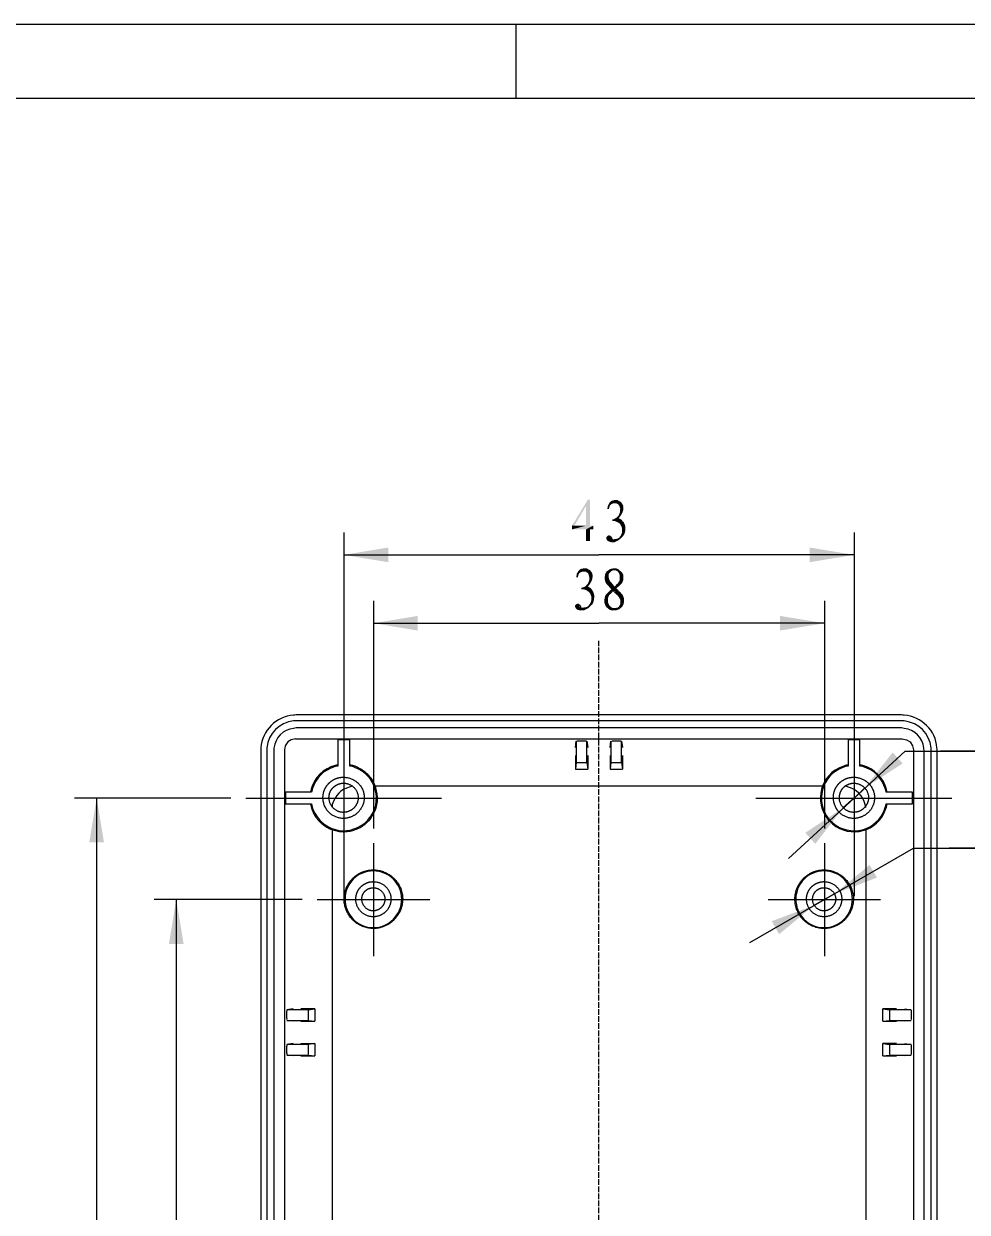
# Model space of a CAD drawing. Header units: millimetres. Extents: x 67 to 592, y -195 to 280.
# Drawn here: x 463.1 to 542.6, y 75.9 to 176.1 of the extents above; entities that cross this region are included whole.
import ezdxf

# ---------------------------------------------------------------- set-up
doc = ezdxf.new("R2010")
doc.units = ezdxf.units.MM
doc.linetypes.add('PDF_IMPORT', pattern=[1, 0.8, -0.2])
doc.layers.add('PDF_图层 1', color=7, linetype='Continuous', true_color=0x231f20)

msp = doc.modelspace()

# ---------------------------------------------------------------- linework, layer by layer
at = {"layer": 'PDF_图层 1', "color": 7, "lineweight": -3}
for points in [[(67.07, -195.18), (67.07, 176.05), (592.07, 176.05)], [(504.56, 176.08), (504.56, 169.81)], [(98.34, 169.81), (585.8, 169.81), (585.8, -188.92)], [(490.05, 133.21), (490.05, 117.07)], [(533.06, 133.21), (533.06, 117.07)], [(490.05, 131.32), (511.56, 131.32)], [(533.06, 131.32), (511.56, 131.32)], [(492.57, 127.45), (492.57, 108.27)], [(530.55, 127.45), (530.55, 108.27)], [(492.57, 125.56), (511.56, 125.56)], [(530.55, 125.56), (511.56, 125.56)], [(490.05, 119.07), (490.05, 115.83)], [(533.06, 119.07), (533.06, 115.83)], [(537.04, 117.83), (486.05, 117.83)], [(485.99, 115.83), (485.62, 115.74), (485.34, 115.55), (485.12, 115.24), (485.06, 114.9), (485.06, 3.77)], [(485.99, 115.83), (537.12, 115.83), (537.46, 115.74)], [(489.55, 115.74), (489.55, 113.51)], [(490.56, 113.51), (490.56, 115.74), (489.55, 115.74)], [(490.05, 115.83), (490.05, 110.83)], [(509.58, 115.09), (509.64, 115.63), (509.64, 113.82)], [(509.75, 115.63), (509.69, 115.63)], [(510.43, 115.63), (510.34, 115.63), (510.29, 115.63), (510.2, 115.63), (510.09, 115.63), (510.01, 115.63), (509.92, 115.63), (509.86, 115.63), (509.78, 115.63)], [(510.51, 115.63), (510.46, 115.63)], [(510.54, 113.82), (510.54, 115.63), (510.63, 115.09)], [(512.49, 115.09), (512.55, 115.63), (512.55, 113.82)], [(513.34, 115.63), (513.25, 115.63), (513.17, 115.63), (513.08, 115.63), (513, 115.63), (512.91, 115.63), (512.83, 115.63), (512.77, 115.63), (512.69, 115.63), (512.63, 115.63)], [(513.42, 115.63), (513.36, 115.63)], [(513.45, 113.82), (513.45, 115.63), (513.53, 115.09)], [(532.55, 115.74), (532.55, 113.51)], [(533.54, 113.51), (533.54, 115.74), (532.55, 115.74)], [(533.06, 115.83), (533.06, 110.83)], [(537.46, 115.74), (537.77, 115.55)], [(537.77, 115.55), (537.97, 115.24)], [(537.97, 115.24), (538.06, 114.9)], [(509.58, 114.42), (509.58, 113.26), (510.63, 113.26)], [(510.63, 114.42), (510.63, 113.26)], [(512.49, 114.42), (512.49, 113.26), (513.53, 113.26)], [(513.53, 114.42), (513.53, 113.26)], [(533.06, 110.83), (537.35, 114.78), (567.35, 114.78), (540.34, 114.78)], [(538.06, 114.9), (538.06, 3.77)], [(509.64, 113.82), (509.58, 113.26)], [(509.69, 113.82), (509.75, 113.82)], [(509.78, 113.82), (509.86, 113.82), (509.92, 113.82), (510.01, 113.82), (510.09, 113.82), (510.17, 113.82), (510.26, 113.82), (510.34, 113.82), (510.43, 113.82)], [(510.46, 113.82), (510.51, 113.82)], [(510.54, 113.82), (510.63, 113.26)], [(512.55, 113.82), (512.49, 113.26)], [(512.57, 113.82), (512.63, 113.82), (512.69, 113.82), (512.74, 113.82), (512.83, 113.82), (512.91, 113.82), (513, 113.82), (513.08, 113.82), (513.17, 113.82), (513.25, 113.82), (513.31, 113.82), (513.36, 113.82), (513.42, 113.82)], [(513.45, 113.82), (513.53, 113.26)], [(485.14, 111.31), (485.14, 110.33)], [(487.34, 111.31), (485.14, 111.31)], [(530.41, 111.82), (492.71, 111.82)], [(533.96, 111.68), (533.06, 110.83)], [(537.97, 110.33), (537.97, 111.31), (535.77, 111.31)], [(480.54, 110.83), (467.37, 110.83)], [(469.23, 110.83), (469.23, 59.33), (469.23, 7.83)], [(481.81, 110.83), (485.06, 110.83), (490.05, 110.83), (495.05, 110.83), (498.29, 110.83)], [(485.14, 110.33), (487.34, 110.33)], [(490.05, 110.83), (490.05, 105.81), (490.05, 102.57)], [(524.79, 110.83), (528.07, 110.83), (533.06, 110.83), (538.06, 110.83), (541.3, 110.83)], [(527.53, 105.73), (533.06, 110.83), (533.06, 105.81), (533.06, 102.57)], [(533.06, 110.83), (532.13, 109.99)], [(535.77, 110.33), (537.97, 110.33)], [(489.07, 108.18), (489.07, 10.48)], [(534.05, 108.18), (534.05, 10.48)], [(492.57, 107.02), (492.57, 102.28)], [(530.55, 107.02), (530.55, 102.28)], [(530.55, 102.28), (538.06, 106.6), (562.86, 106.6), (541.08, 106.6)], [(486.55, 102.28), (474.08, 102.28)], [(475.94, 102.28), (475.94, 59.33), (475.94, 16.38)], [(487.8, 102.28), (492.57, 102.28), (497.31, 102.28)], [(492.57, 102.28), (492.57, 97.51)], [(524.28, 98.64), (530.55, 102.28), (530.55, 97.51)], [(525.81, 102.28), (530.55, 102.28), (535.29, 102.28)], [(530.55, 102.28), (529.67, 101.77)], [(531.42, 102.76), (530.55, 102.28)], [(485.79, 93.06), (485.26, 92.97)], [(487.06, 92.97), (485.26, 92.97)], [(487.06, 92.97), (487.63, 93.06), (486.44, 93.06)], [(487.06, 92.94), (487.06, 92.89)], [(487.06, 92.89), (487.06, 92.83)], [(487.06, 92.83), (487.06, 92.77)], [(487.06, 92.77), (487.06, 92.69)], [(487.06, 92.69), (487.06, 92.6)], [(487.06, 92.6), (487.06, 92.52)], [(487.06, 92.52), (487.06, 92.43)], [(487.06, 92.43), (487.06, 92.35)], [(487.06, 92.35), (487.06, 92.26)], [(487.06, 92.26), (487.06, 92.21)], [(487.06, 92.21), (487.06, 92.15)], [(487.06, 92.15), (487.06, 92.1)], [(487.63, 93.06), (487.63, 92.01)], [(536.64, 93.06), (535.49, 93.06)], [(535.49, 92.01), (535.49, 93.06), (536.05, 92.97)], [(537.86, 92.97), (536.05, 92.97)], [(536.05, 92.94), (536.05, 92.89), (536.05, 92.83), (536.05, 92.77), (536.05, 92.69), (536.05, 92.6), (536.05, 92.52), (536.05, 92.43), (536.05, 92.35), (536.05, 92.26), (536.05, 92.21), (536.05, 92.15), (536.05, 92.1)], [(537.32, 93.06), (537.86, 92.97)], [(537.86, 92.94), (537.86, 92.89)], [(537.86, 92.89), (537.86, 92.83)], [(537.86, 92.83), (537.86, 92.77)], [(537.86, 92.77), (537.86, 92.69)], [(537.86, 92.69), (537.86, 92.6)], [(537.86, 92.6), (537.86, 92.52)], [(537.86, 92.52), (537.86, 92.43)], [(537.86, 92.43), (537.86, 92.35)], [(537.86, 92.35), (537.86, 92.26)], [(537.86, 92.26), (537.86, 92.21)], [(537.86, 92.21), (537.86, 92.15)], [(485.79, 92.01), (485.26, 92.07), (487.06, 92.07)], [(486.44, 92.01), (487.63, 92.01)], [(487.06, 92.07), (487.63, 92.01)], [(535.49, 92.01), (536.05, 92.07), (537.86, 92.07)], [(535.49, 92.01), (536.64, 92.01)], [(537.86, 92.07), (537.32, 92.01)], [(485.79, 90.15), (485.26, 90.06)], [(486.44, 90.15), (487.63, 90.15), (487.06, 90.06)], [(487.63, 90.15), (487.63, 89.1)], [(536.64, 90.15), (535.49, 90.15)], [(535.49, 89.1), (535.49, 90.15), (536.05, 90.06)], [(537.32, 90.15), (537.86, 90.06)], [(485.26, 89.95), (485.23, 89.87), (485.23, 89.81), (485.23, 89.7), (485.23, 89.61), (485.23, 89.53), (485.23, 89.44), (485.23, 89.39), (485.26, 89.3)], [(487.06, 90.06), (485.26, 90.06)], [(485.26, 90.04), (485.26, 89.98)], [(485.26, 89.27), (485.26, 89.22)], [(485.79, 89.1), (485.26, 89.16), (487.06, 89.16)], [(487.06, 90.04), (487.06, 89.98)], [(487.06, 89.95), (487.06, 89.87)], [(487.06, 89.87), (487.06, 89.78)], [(487.06, 89.78), (487.06, 89.7)], [(487.06, 89.7), (487.06, 89.61)], [(487.06, 89.61), (487.06, 89.53)], [(487.06, 89.53), (487.06, 89.44)], [(487.06, 89.44), (487.06, 89.39)], [(487.06, 89.39), (487.06, 89.3)], [(487.06, 89.27), (487.06, 89.22)], [(487.06, 89.16), (487.63, 89.1)], [(535.49, 89.1), (536.05, 89.16), (537.86, 89.16)], [(537.86, 90.06), (536.05, 90.06)], [(536.05, 90.04), (536.05, 89.98)], [(536.05, 89.95), (536.05, 89.87), (536.05, 89.78), (536.05, 89.7), (536.05, 89.61), (536.05, 89.53), (536.05, 89.44), (536.05, 89.39), (536.05, 89.3)], [(536.05, 89.27), (536.05, 89.22)], [(537.86, 89.16), (537.32, 89.1)], [(537.86, 90.04), (537.86, 89.98)], [(537.86, 89.95), (537.86, 89.87)], [(537.86, 89.87), (537.86, 89.81)], [(537.86, 89.81), (537.86, 89.7)], [(537.86, 89.7), (537.86, 89.61)], [(537.86, 89.61), (537.86, 89.53)], [(537.86, 89.53), (537.86, 89.44)], [(537.86, 89.44), (537.86, 89.39)], [(537.86, 89.39), (537.86, 89.3)], [(537.86, 89.27), (537.86, 89.22)], [(486.44, 89.1), (487.63, 89.1)], [(535.49, 89.1), (536.64, 89.1)]]:
    msp.add_lwpolyline(points, dxfattribs=at)
at = {"layer": 'PDF_图层 1', "color": 7, "linetype": 'PDF_IMPORT', "lineweight": -3, "ltscale": 0.597514}
msp.add_lwpolyline([(511.56, -5.43), (511.56, 124.07)], dxfattribs=at)
at = {"layer": 'PDF_图层 1', "color": 7, "lineweight": -3}
for points in [[(537.04, 117.32), (486.05, 117.32), (485.82, 117.32, 0.352814), (483.56, 115.07), (483.56, 114.81)], [(538.96, 3.82), (538.96, 114.81), (538.93, 115.04, 0.356027), (537.29, 116.7), (537.04, 116.73)], [(483.56, 114.81), (483.56, 3.82), (483.56, 3.6, 0.356875), (485.82, 1.34), (486.05, 1.34)], [(484.16, 114.81), (484.16, 3.82), (484.16, 3.6, 0.325847), (485.82, 1.93), (486.05, 1.93)], [(532.55, 113.51), (532.33, 113.49), (532.1, 113.4, 0.520059), (530.94, 109.06), (531.28, 108.72, 0.522014), (535.63, 109.87), (535.71, 110.1), (535.77, 110.33)]]:
    msp.add_lwpolyline(points, format="xyb", dxfattribs=at)
for points in [[(492.54, 99.91, 0.414706), (494.94, 102.31, 0.417147), (492.54, 104.68, 0.419643), (490.17, 102.31, 0.417147)], [(530.52, 99.91, 0.414706), (532.92, 102.31, 0.417147), (530.52, 104.68, 0.419643), (528.15, 102.31, 0.417147)]]:
    msp.add_lwpolyline(points, format="xyb", close=True, dxfattribs=at)
msp.add_arc((487.99, 92.55), 2.77, 171.7872, 188.2128, dxfattribs=at)
for points, knots in [([(486.05, 117.83), (485.97, 117.82), (485.9, 117.81), (485.82, 117.8), (484.35, 117.72), (483.19, 116.52), (483.06, 115.07), (483.06, 114.98), (483.06, 114.9), (483.06, 114.81)], [0, 0, 0, 0, 1, 1, 1, 2, 2, 2, 3, 3, 3, 3]), ([(540.06, 3.82), (540.06, 40.82), (540.06, 77.82), (540.06, 114.81), (540.05, 114.9), (540.04, 114.98), (540.03, 115.07), (539.97, 116.49), (538.71, 117.73), (537.29, 117.8), (537.21, 117.81), (537.12, 117.82), (537.04, 117.83)], [0, 0, 0, 0, 1, 1, 1, 2, 2, 2, 3, 3, 3, 4, 4, 4, 4]), ([(539.55, 3.82), (539.55, 40.82), (539.55, 77.82), (539.55, 114.81), (539.55, 114.9), (539.55, 114.98), (539.55, 115.07), (539.41, 116.27), (538.5, 117.18), (537.29, 117.32), (537.21, 117.32), (537.12, 117.32), (537.04, 117.32)], [0, 0, 0, 0, 1, 1, 1, 2, 2, 2, 3, 3, 3, 4, 4, 4, 4]), ([(537.04, 116.73), (520.04, 116.73), (503.04, 116.73), (486.05, 116.73), (485.97, 116.72), (485.9, 116.71), (485.82, 116.7), (484.94, 116.61), (484.29, 115.91), (484.16, 115.04), (484.16, 114.96), (484.16, 114.89), (484.16, 114.81)], [0, 0, 0, 0, 1, 1, 1, 2, 2, 2, 3, 3, 3, 4, 4, 4, 4]), ([(483.06, 114.81), (483.06, 77.82), (483.06, 40.82), (483.06, 3.82), (483.06, 3.75), (483.06, 3.67), (483.06, 3.6), (483.17, 2.15), (484.37, 0.94), (485.82, 0.83), (485.9, 0.83), (485.97, 0.83), (486.05, 0.83)], [0, 0, 0, 0, 1, 1, 1, 2, 2, 2, 3, 3, 3, 4, 4, 4, 4]), ([(489.55, 113.63), (489.47, 113.61), (489.4, 113.59), (489.32, 113.57), (488.39, 113.34), (487.52, 112.51), (487.32, 111.57), (487.3, 111.49), (487.28, 111.42), (487.26, 111.34)], [0, 0, 0, 0, 1, 1, 1, 2, 2, 2, 3, 3, 3, 3]), ([(489.55, 113.51), (489.47, 113.5), (489.4, 113.5), (489.32, 113.49), (488.32, 113.15), (487.73, 112.57), (487.4, 111.57), (487.38, 111.48), (487.36, 111.4), (487.34, 111.31)], [0, 0, 0, 0, 1, 1, 1, 2, 2, 2, 3, 3, 3, 3]), ([(487.34, 110.33), (487.38, 110.17), (487.42, 110.02), (487.46, 109.87), (488.22, 108.07), (490.27, 107.5), (491.83, 108.72), (491.89, 108.77), (491.94, 108.83), (492, 108.89), (492.05, 108.94), (492.1, 109), (492.14, 109.06), (493.42, 110.45), (492.76, 112.8), (490.99, 113.4), (490.92, 113.43), (490.85, 113.46), (490.79, 113.49), (490.71, 113.5), (490.64, 113.5), (490.56, 113.51)], [0, 0, 0, 0, 1, 1, 1, 2, 2, 2, 3, 3, 3, 4, 4, 4, 5, 5, 5, 6, 6, 6, 7, 7, 7, 7]), ([(532.52, 113.6), (532.45, 113.59), (532.37, 113.58), (532.3, 113.57), (532.23, 113.54), (532.17, 113.51), (532.1, 113.49), (530.25, 112.85), (529.61, 110.52), (530.89, 108.97), (530.94, 108.92), (531, 108.88), (531.06, 108.83), (531.11, 108.77), (531.17, 108.72), (531.23, 108.66), (532.74, 107.38), (535.08, 108), (535.71, 109.87), (535.74, 109.94), (535.77, 110.01), (535.8, 110.07), (535.82, 110.15), (535.84, 110.22), (535.85, 110.3)], [0, 0, 0, 0, 1, 1, 1, 2, 2, 2, 3, 3, 3, 4, 4, 4, 5, 5, 5, 6, 6, 6, 7, 7, 7, 8, 8, 8, 8]), ([(535.77, 111.31), (535.75, 111.4), (535.73, 111.48), (535.71, 111.57), (535.39, 112.53), (534.76, 113.17), (533.79, 113.49), (533.71, 113.5), (533.63, 113.5), (533.54, 113.51)], [0, 0, 0, 0, 1, 1, 1, 2, 2, 2, 3, 3, 3, 3]), ([(535.85, 111.31), (535.84, 111.39), (535.82, 111.46), (535.8, 111.54), (535.57, 112.51), (534.75, 113.3), (533.79, 113.57), (533.72, 113.58), (533.64, 113.59), (533.57, 113.6)], [0, 0, 0, 0, 1, 1, 1, 2, 2, 2, 3, 3, 3, 3]), ([(490.82, 111.82), (490.74, 111.8), (490.67, 111.78), (490.59, 111.76), (489.75, 111.54), (489.37, 111.07), (489.09, 110.27), (489.08, 110.19), (489.08, 110.12), (489.07, 110.04)], [0, 0, 0, 0, 1, 1, 1, 2, 2, 2, 3, 3, 3, 3]), ([(534.05, 110.04), (534.03, 110.12), (534.01, 110.19), (533.99, 110.27), (533.87, 110.97), (533.19, 111.65), (532.5, 111.76), (532.42, 111.78), (532.35, 111.8), (532.27, 111.82)], [0, 0, 0, 0, 1, 1, 1, 2, 2, 2, 3, 3, 3, 3])]:
    msp.add_open_spline(points, degree=3, knots=knots, dxfattribs=at)
for points, weights, knots in [([(487.26, 110.3), (487.28, 110.22), (487.3, 110.15), (487.32, 110.07), (487.34, 110.01), (487.35, 109.94), (487.37, 109.87), (487.69, 108.98), (488.39, 108.33), (489.31, 108.09), (490.23, 107.84), (491.16, 108.05), (491.89, 108.66), (491.94, 108.72), (492, 108.77), (492.06, 108.83), (492.11, 108.88), (492.17, 108.92), (492.23, 108.97), (493.48, 110.51), (492.89, 112.82), (491.01, 113.49), (490.94, 113.51), (490.86, 113.54), (490.79, 113.57), (490.71, 113.58), (490.64, 113.59), (490.56, 113.6)], [1, 1, 1, 1, 1, 1, 1, 0.924002055189, 0.924002055189, 1, 0.924002055189, 0.924002055189, 1, 1, 1, 1, 1, 1, 1, 1, 1, 1, 1, 1, 1, 1, 1, 1], [0, 0, 0, 0, 1, 1, 1, 2, 2, 2, 2.964287, 2.964287, 2.964287, 3.928574, 3.928574, 3.928574, 4.928574, 4.928574, 4.928574, 5.928574, 5.928574, 5.928574, 6.928574, 6.928574, 6.928574, 7.928574, 7.928574, 7.928574, 8.928574, 8.928574, 8.928574, 8.928574]), ([(490.03, 109.11), (491.05, 109.12), (491.77, 109.84), (491.78, 110.86), (491.78, 111.82), (490.99, 112.58), (490.03, 112.58), (489.56, 112.59), (489.13, 112.41), (488.81, 112.08), (488.48, 111.75), (488.3, 111.33), (488.3, 110.86), (488.3, 109.9), (489.07, 109.11), (490.03, 109.11)], [1, 0.807086833175, 0.807086833175, 1, 1, 1, 1, 0.948419207505, 0.948419207505, 1, 0.948419207505, 0.948419207505, 1, 1, 1, 1], [0, 0, 0, 0, 1.560805, 1.560805, 1.560805, 2.560805, 2.560805, 2.560805, 3.352715, 3.352715, 3.352715, 4.144624, 4.144624, 4.144624, 5.144624, 5.144624, 5.144624, 5.144624]), ([(533.03, 109.11), (534.05, 109.12), (534.78, 109.84), (534.78, 110.86), (534.78, 111.82), (533.99, 112.58), (533.03, 112.58), (532.57, 112.59), (532.14, 112.41), (531.81, 112.08), (531.48, 111.75), (531.31, 111.33), (531.31, 110.86), (531.31, 109.9), (532.07, 109.11), (533.03, 109.11)], [1, 0.807086833177, 0.807086833177, 1, 1, 1, 1, 0.948419207504, 0.948419207504, 1, 0.948419207504, 0.948419207504, 1, 1, 1, 1], [0, 0, 0, 0, 1.560805, 1.560805, 1.560805, 2.560805, 2.560805, 2.560805, 3.352715, 3.352715, 3.352715, 4.144624, 4.144624, 4.144624, 5.144624, 5.144624, 5.144624, 5.144624]), ([(490.03, 109.62), (490.75, 109.63), (491.26, 110.14), (491.27, 110.86), (491.27, 111.54), (490.7, 112.08), (490.03, 112.08), (489.7, 112.08), (489.4, 111.95), (489.17, 111.72), (488.93, 111.49), (488.81, 111.19), (488.81, 110.86), (488.81, 110.18), (489.35, 109.62), (490.03, 109.62)], [1, 0.808849557516, 0.808849557516, 1, 1, 1, 1, 0.948293992199, 0.948293992199, 1, 0.948293992199, 0.948293992199, 1, 1, 1, 1], [0, 0, 0, 0, 1.553275, 1.553275, 1.553275, 2.553275, 2.553275, 2.553275, 3.346157, 3.346157, 3.346157, 4.13904, 4.13904, 4.13904, 5.13904, 5.13904, 5.13904, 5.13904]), ([(533.03, 109.62), (533.76, 109.63), (534.27, 110.14), (534.27, 110.86), (534.27, 111.54), (533.71, 112.08), (533.03, 112.08), (532.71, 112.08), (532.4, 111.95), (532.17, 111.72), (531.94, 111.49), (531.82, 111.19), (531.82, 110.86), (531.82, 110.18), (532.36, 109.62), (533.03, 109.62)], [1, 0.808849557509, 0.808849557509, 1, 1, 1, 1, 0.948293992199, 0.948293992199, 1, 0.948293992199, 0.948293992199, 1, 1, 1, 1], [0, 0, 0, 0, 1.553275, 1.553275, 1.553275, 2.553275, 2.553275, 2.553275, 3.346157, 3.346157, 3.346157, 4.13904, 4.13904, 4.13904, 5.13904, 5.13904, 5.13904, 5.13904]), ([(492.54, 99.83), (493.98, 99.84), (495.01, 100.86), (495.02, 102.31), (495.02, 103.67), (493.89, 104.77), (492.54, 104.77), (491.1, 104.77), (490.08, 103.75), (490.08, 102.31), (490.08, 100.96), (491.18, 99.83), (492.54, 99.83)], [1, 0.808849557523, 0.808849557523, 1, 1, 1, 1, 0.805076142134, 0.805076142134, 1, 1, 1, 1], [0, 0, 0, 0, 1.553275, 1.553275, 1.553275, 2.553275, 2.553275, 2.553275, 4.122635, 4.122635, 4.122635, 5.122635, 5.122635, 5.122635, 5.122635]), ([(530.52, 99.83), (531.97, 99.84), (532.99, 100.86), (533, 102.31), (533, 103.67), (531.88, 104.77), (530.52, 104.77), (529.08, 104.77), (528.07, 103.75), (528.07, 102.31), (528.07, 100.96), (529.17, 99.83), (530.52, 99.83)], [1, 0.808849557521, 0.808849557521, 1, 1, 1, 1, 0.805076142133, 0.805076142133, 1, 1, 1, 1], [0, 0, 0, 0, 1.553275, 1.553275, 1.553275, 2.553275, 2.553275, 2.553275, 4.122635, 4.122635, 4.122635, 5.122635, 5.122635, 5.122635, 5.122635]), ([(492.54, 100.82), (493.41, 100.82), (494.03, 101.44), (494.03, 102.31), (494.03, 103.13), (493.36, 103.78), (492.54, 103.78), (492.14, 103.78), (491.78, 103.63), (491.5, 103.35), (491.22, 103.07), (491.07, 102.71), (491.07, 102.31), (491.07, 101.49), (491.72, 100.82), (492.54, 100.82)], [1, 0.807819016243, 0.807819016243, 1, 1, 1, 1, 0.948367447275, 0.948367447275, 1, 0.948367447275, 0.948367447275, 1, 1, 1, 1], [0, 0, 0, 0, 1.557681, 1.557681, 1.557681, 2.557681, 2.557681, 2.557681, 3.349993, 3.349993, 3.349993, 4.142304, 4.142304, 4.142304, 5.142304, 5.142304, 5.142304, 5.142304]), ([(492.54, 101.32), (493.11, 101.33), (493.52, 101.74), (493.52, 102.31), (493.52, 102.85), (493.07, 103.27), (492.54, 103.27), (492.28, 103.27), (492.04, 103.17), (491.86, 102.99), (491.67, 102.81), (491.58, 102.57), (491.58, 102.31), (491.58, 101.77), (492, 101.32), (492.54, 101.32)], [1, 0.810407457658, 0.810407457658, 1, 1, 1, 1, 0.948181586223, 0.948181586223, 1, 0.948181586223, 0.948181586223, 1, 1, 1, 1], [0, 0, 0, 0, 1.546595, 1.546595, 1.546595, 2.546595, 2.546595, 2.546595, 3.340351, 3.340351, 3.340351, 4.134106, 4.134106, 4.134106, 5.134106, 5.134106, 5.134106, 5.134106]), ([(530.52, 100.82), (531.39, 100.82), (532.01, 101.44), (532.02, 102.31), (532.02, 103.13), (531.34, 103.78), (530.52, 103.78), (530.13, 103.78), (529.76, 103.63), (529.48, 103.35), (529.2, 103.07), (529.05, 102.71), (529.05, 102.31), (529.05, 101.49), (529.7, 100.82), (530.52, 100.82)], [1, 0.807819016242, 0.807819016242, 1, 1, 1, 1, 0.948367447277, 0.948367447277, 1, 0.948367447277, 0.948367447277, 1, 1, 1, 1], [0, 0, 0, 0, 1.557681, 1.557681, 1.557681, 2.557681, 2.557681, 2.557681, 3.349993, 3.349993, 3.349993, 4.142304, 4.142304, 4.142304, 5.142304, 5.142304, 5.142304, 5.142304]), ([(530.52, 101.32), (531.1, 101.33), (531.5, 101.74), (531.51, 102.31), (531.51, 102.85), (531.06, 103.27), (530.52, 103.27), (530.26, 103.27), (530.02, 103.17), (529.84, 102.99), (529.66, 102.81), (529.56, 102.57), (529.56, 102.31), (529.56, 101.77), (529.98, 101.32), (530.52, 101.32)], [1, 0.810407457655, 0.810407457655, 1, 1, 1, 1, 0.948181586224, 0.948181586224, 1, 0.948181586224, 0.948181586224, 1, 1, 1, 1], [0, 0, 0, 0, 1.546595, 1.546595, 1.546595, 2.546595, 2.546595, 2.546595, 3.340351, 3.340351, 3.340351, 4.134106, 4.134106, 4.134106, 5.134106, 5.134106, 5.134106, 5.134106])]:
    msp.add_rational_spline(points, weights, degree=3, knots=knots, dxfattribs=at)
at = {"layer": 'PDF_图层 1', "color": 7, "transparency": 33554559}
for points in [[(510.8, 135.98), (510.48, 135.47), (509.3, 133.8)], [(510.8, 135.98), (509.3, 133.8), (510.63, 135.98)], [(509.3, 133.8), (510.48, 135.47), (509.5, 133.78)], [(510.48, 135.47), (510.48, 133.78), (510.8, 135.98)], [(510.8, 135.98), (510.48, 133.78), (510.8, 133.78)], [(512.29, 135.36), (512.26, 135.19), (512.43, 135.33)], [(512.26, 135.19), (512.4, 135.19), (512.43, 135.33)], [(512.32, 135.47), (512.29, 135.36), (512.46, 135.44)], [(512.29, 135.36), (512.43, 135.33), (512.46, 135.44)], [(512.38, 135.58), (512.32, 135.47), (512.57, 135.55)], [(512.32, 135.47), (512.52, 135.5), (512.57, 135.55)], [(512.32, 135.47), (512.46, 135.44), (512.52, 135.5)], [(512.43, 135.69), (512.38, 135.58), (512.8, 135.67)], [(512.38, 135.58), (512.71, 135.64), (512.8, 135.67)], [(512.38, 135.58), (512.63, 135.61), (512.71, 135.64)], [(512.38, 135.58), (512.57, 135.55), (512.63, 135.61)], [(512.52, 135.78), (512.43, 135.69), (513.45, 135.72)], [(512.43, 135.69), (512.8, 135.67), (513.45, 135.72)], [(513.25, 135.86), (512.52, 135.78), (513.36, 135.81)], [(512.6, 135.86), (512.52, 135.78), (513.25, 135.86)], [(513.36, 135.81), (512.52, 135.78), (513.45, 135.72)], [(512.69, 135.89), (512.6, 135.86), (513.17, 135.92)], [(513.17, 135.92), (512.6, 135.86), (513.25, 135.86)], [(512.77, 135.92), (512.69, 135.89), (513.17, 135.92)], [(512.91, 135.95), (512.77, 135.92), (513.08, 135.95)], [(513.08, 135.95), (512.77, 135.92), (513.17, 135.92)], [(512.8, 135.67), (512.88, 135.67), (513.45, 135.72)], [(512.88, 135.67), (513, 135.67), (513.45, 135.72)], [(513, 135.67), (513.08, 135.64), (513.45, 135.72)], [(513.45, 135.72), (513.08, 135.64), (513.53, 135.61)], [(513.08, 135.64), (513.17, 135.58), (513.53, 135.61)], [(513.17, 135.58), (513.22, 135.5), (513.53, 135.61)], [(513.53, 135.61), (513.22, 135.5), (513.59, 135.5)], [(513.22, 135.5), (513.28, 135.44), (513.59, 135.5)], [(513.59, 135.5), (513.28, 135.44), (513.62, 135.38)], [(513.28, 135.44), (513.31, 135.33), (513.62, 135.38)], [(513.31, 135.33), (513.33, 135.22), (513.62, 135.38)], [(513.62, 135.38), (513.34, 135.22), (513.62, 135.22)], [(513.34, 135.22), (513.34, 135.07), (513.62, 135.22)], [(513.34, 135.07), (513.59, 135.02), (513.62, 135.22)], [(512.8, 134.31), (512.69, 134.17), (513.48, 134.26)], [(512.69, 134.31), (512.69, 134.17), (512.8, 134.31)], [(512.69, 134.17), (512.88, 134.17), (513.48, 134.26)], [(512.88, 134.37), (512.8, 134.31), (513.36, 134.34)], [(513.36, 134.34), (512.8, 134.31), (513.48, 134.26)], [(513.02, 134.43), (512.88, 134.37), (513.22, 134.4)], [(513.22, 134.4), (512.88, 134.37), (513.36, 134.34)], [(513.48, 134.26), (512.88, 134.17), (513.56, 134.14)], [(513.11, 134.54), (513.02, 134.43), (513.39, 134.62)], [(513.02, 134.43), (513.22, 134.4), (513.39, 134.62)], [(513.22, 134.65), (513.11, 134.54), (513.39, 134.62)], [(513.28, 134.79), (513.22, 134.65), (513.5, 134.82)], [(513.22, 134.65), (513.39, 134.62), (513.5, 134.82)], [(513.34, 134.93), (513.28, 134.79), (513.5, 134.82)], [(513.34, 135.07), (513.34, 134.93), (513.59, 135.02)], [(513.34, 134.93), (513.5, 134.82), (513.59, 135.02)], [(509.3, 133.8), (509.3, 133.47), (509.5, 133.78)], [(510.8, 133.78), (509.3, 133.47), (511.08, 133.78)], [(510.48, 133.78), (509.3, 133.47), (510.8, 133.78)], [(509.5, 133.78), (509.3, 133.47), (510.48, 133.78)], [(509.3, 133.47), (510.48, 133.47), (511.08, 133.78)], [(510.48, 133.47), (510.8, 133.47), (511.08, 133.78)], [(510.48, 133.47), (510.48, 132.48), (510.8, 133.47)], [(510.8, 133.47), (510.48, 132.48), (510.8, 132.48)], [(511.08, 133.78), (510.8, 133.47), (511.08, 133.47)], [(512.88, 134.17), (513.05, 134.11), (513.56, 134.14)], [(513.56, 134.14), (513.05, 134.11), (513.65, 134.06)], [(513.05, 134.11), (513.19, 134.03), (513.65, 134.06)], [(513.19, 134.03), (513.31, 133.95), (513.65, 134.06)], [(513.65, 134.06), (513.31, 133.95), (513.7, 133.95)], [(513.31, 133.95), (513.39, 133.83), (513.7, 133.95)], [(513.7, 133.95), (513.39, 133.83), (513.76, 133.8)], [(513.39, 133.83), (513.45, 133.72), (513.76, 133.8)], [(513.76, 133.8), (513.45, 133.72), (513.79, 133.66)], [(513.45, 133.72), (513.5, 133.58), (513.79, 133.66)], [(513.5, 133.27), (513.48, 133.13), (513.76, 133.27)], [(513.48, 133.13), (513.7, 133.07), (513.76, 133.27)], [(513.79, 133.66), (513.5, 133.58), (513.79, 133.47)], [(513.5, 133.58), (513.5, 133.44), (513.79, 133.47)], [(513.5, 133.44), (513.5, 133.27), (513.79, 133.47)], [(513.5, 133.27), (513.76, 133.27), (513.79, 133.47)], [(512.23, 132.87), (512.18, 132.82), (512.6, 132.87)], [(512.6, 132.87), (512.18, 132.82), (512.63, 132.82)], [(512.63, 132.82), (512.18, 132.7), (512.69, 132.73)], [(512.18, 132.82), (512.18, 132.7), (512.63, 132.82)], [(512.18, 132.7), (512.18, 132.68), (512.69, 132.73)], [(512.18, 132.68), (512.21, 132.62), (512.69, 132.73)], [(512.69, 132.73), (512.21, 132.62), (512.71, 132.62)], [(512.21, 132.62), (512.23, 132.56), (512.71, 132.62)], [(512.29, 132.93), (512.23, 132.87), (512.55, 132.9)], [(512.55, 132.9), (512.23, 132.87), (512.6, 132.87)], [(512.71, 132.62), (512.23, 132.56), (513.22, 132.56)], [(512.23, 132.56), (512.29, 132.51), (513.22, 132.56)], [(512.38, 132.96), (512.29, 132.93), (512.46, 132.96)], [(512.46, 132.96), (512.29, 132.93), (512.55, 132.9)], [(512.29, 132.51), (513.05, 132.48), (513.22, 132.56)], [(512.29, 132.51), (512.38, 132.45), (513.05, 132.48)], [(512.38, 132.45), (512.49, 132.42), (513.05, 132.48)], [(512.49, 132.42), (512.6, 132.39), (513.05, 132.48)], [(512.6, 132.39), (512.74, 132.39), (513.05, 132.48)], [(512.91, 132.65), (512.71, 132.62), (513.22, 132.56)], [(512.74, 132.39), (512.88, 132.39), (513.05, 132.48)], [(513.11, 132.68), (512.91, 132.65), (513.22, 132.56)], [(513.25, 132.76), (513.11, 132.68), (513.42, 132.73)], [(513.11, 132.68), (513.22, 132.56), (513.42, 132.73)], [(513.34, 132.87), (513.25, 132.76), (513.59, 132.9)], [(513.25, 132.76), (513.42, 132.73), (513.59, 132.9)], [(513.42, 132.99), (513.34, 132.87), (513.59, 132.9)], [(513.48, 133.13), (513.42, 132.99), (513.7, 133.07)], [(513.42, 132.99), (513.59, 132.9), (513.7, 133.07)], [(490.05, 131.32), (493.81, 130.7), (493.81, 131.94)], [(533.06, 131.32), (529.31, 131.94), (529.31, 130.7)], [(509.67, 129.6), (509.64, 129.43), (509.81, 129.57)], [(509.64, 129.43), (509.78, 129.43), (509.81, 129.57)], [(509.69, 129.74), (509.67, 129.6), (509.84, 129.68)], [(509.67, 129.6), (509.81, 129.57), (509.84, 129.68)], [(509.75, 129.83), (509.69, 129.74), (509.95, 129.8)], [(509.69, 129.74), (509.89, 129.77), (509.95, 129.8)], [(509.69, 129.74), (509.84, 129.68), (509.89, 129.77)], [(509.81, 129.94), (509.75, 129.83), (510.17, 129.91)], [(509.75, 129.83), (510.09, 129.88), (510.17, 129.91)], [(509.75, 129.83), (510.01, 129.85), (510.09, 129.88)], [(509.75, 129.83), (509.95, 129.8), (510.01, 129.85)], [(509.89, 130.02), (509.81, 129.94), (510.85, 129.97)], [(509.81, 129.94), (510.17, 129.91), (510.85, 129.97)], [(510.65, 130.11), (509.89, 130.02), (510.77, 130.05)], [(509.98, 130.11), (509.89, 130.02), (510.65, 130.11)], [(510.77, 130.05), (509.89, 130.02), (510.85, 129.97)], [(510.06, 130.14), (509.98, 130.11), (510.57, 130.16)], [(510.57, 130.16), (509.98, 130.11), (510.65, 130.11)], [(510.15, 130.16), (510.06, 130.14), (510.57, 130.16)], [(510.32, 130.19), (510.15, 130.16), (510.48, 130.19)], [(510.48, 130.19), (510.15, 130.16), (510.57, 130.16)], [(510.17, 129.91), (510.29, 129.91), (510.85, 129.97)], [(510.29, 129.91), (510.4, 129.91), (510.85, 129.97)], [(510.4, 129.91), (510.48, 129.88), (510.85, 129.97)], [(510.48, 129.88), (510.57, 129.82), (510.94, 129.85)], [(510.85, 129.97), (510.48, 129.88), (510.94, 129.85)], [(510.57, 129.83), (510.63, 129.77), (510.94, 129.85)], [(510.94, 129.85), (510.63, 129.77), (510.99, 129.77)], [(510.63, 129.77), (510.68, 129.68), (510.99, 129.77)], [(510.99, 129.77), (510.68, 129.68), (511.02, 129.63)], [(510.68, 129.68), (510.71, 129.57), (511.02, 129.63)], [(510.71, 129.57), (510.74, 129.46), (511.02, 129.63)], [(511.02, 129.63), (510.74, 129.46), (511.02, 129.46)], [(510.74, 129.46), (510.74, 129.32), (511.02, 129.46)], [(510.74, 129.32), (510.99, 129.26), (511.02, 129.46)], [(510.74, 129.32), (510.74, 129.18), (510.99, 129.26)], [(510.74, 129.18), (510.91, 129.06), (510.99, 129.26)], [(512.07, 129.6), (512.04, 129.46), (512.38, 129.54)], [(512.38, 129.54), (512.04, 129.46), (512.38, 129.43)], [(512.04, 129.46), (512.04, 129.29), (512.38, 129.43)], [(512.38, 129.43), (512.04, 129.29), (512.4, 129.32)], [(512.4, 129.32), (512.04, 129.29), (512.43, 129.23)], [(512.04, 129.29), (512.06, 129.18), (512.43, 129.23)], [(512.38, 129.66), (512.06, 129.6), (512.38, 129.54)], [(512.07, 129.6), (512.38, 129.66), (512.4, 129.74)], [(512.09, 129.74), (512.07, 129.6), (512.4, 129.74)], [(512.43, 129.23), (512.07, 129.18), (512.49, 129.12)], [(512.15, 129.83), (512.09, 129.74), (512.46, 129.8)], [(512.09, 129.74), (512.4, 129.74), (512.46, 129.8)], [(512.15, 129.83), (512.52, 129.88), (512.6, 129.94)], [(512.23, 129.94), (512.15, 129.83), (512.6, 129.94)], [(512.15, 129.83), (512.46, 129.8), (512.52, 129.88)], [(512.23, 129.94), (512.69, 129.99), (512.77, 130.02)], [(512.35, 130.02), (512.23, 129.94), (512.77, 130.02)], [(512.23, 129.94), (512.6, 129.94), (512.69, 129.99)], [(512.46, 130.11), (512.35, 130.02), (513.19, 130.11)], [(512.35, 130.02), (512.77, 130.02), (513.19, 130.11)], [(512.57, 130.14), (512.46, 130.11), (513.08, 130.16)], [(513.08, 130.16), (512.46, 130.11), (513.19, 130.11)], [(512.66, 130.16), (512.57, 130.14), (513.08, 130.16)], [(512.83, 130.19), (512.66, 130.16), (513, 130.19)], [(513, 130.19), (512.66, 130.16), (513.08, 130.16)], [(512.77, 130.02), (512.86, 130.02), (513.19, 130.11)], [(512.86, 130.02), (512.94, 130.02), (513.19, 130.11)], [(513.19, 130.11), (512.94, 130.02), (513.28, 130.02)], [(512.94, 130.02), (513.02, 129.99), (513.28, 130.02)], [(513.02, 129.99), (513.11, 129.94), (513.28, 130.02)], [(513.28, 130.02), (513.11, 129.94), (513.39, 129.94)], [(513.11, 129.94), (513.19, 129.85), (513.39, 129.94)], [(513.39, 129.94), (513.19, 129.85), (513.5, 129.83)], [(513.19, 129.85), (513.25, 129.77), (513.5, 129.83)], [(513.5, 129.83), (513.25, 129.77), (513.56, 129.74)], [(513.25, 129.77), (513.28, 129.68), (513.56, 129.74)], [(513.28, 129.68), (513.31, 129.6), (513.56, 129.74)], [(513.31, 129.29), (513.28, 129.12), (513.62, 129.2)], [(513.28, 129.12), (513.56, 129.09), (513.62, 129.2)], [(513.56, 129.74), (513.31, 129.6), (513.62, 129.6)], [(513.31, 129.6), (513.31, 129.49), (513.62, 129.6)], [(513.62, 129.6), (513.31, 129.49), (513.62, 129.46)], [(513.31, 129.49), (513.31, 129.29), (513.62, 129.46)], [(513.62, 129.46), (513.31, 129.29), (513.62, 129.35)], [(513.62, 129.35), (513.31, 129.29), (513.62, 129.2)], [(510.17, 128.56), (510.06, 128.41), (510.88, 128.5)], [(510.06, 128.56), (510.06, 128.41), (510.17, 128.56)], [(510.06, 128.41), (510.29, 128.41), (510.88, 128.5)], [(510.29, 128.61), (510.17, 128.56), (510.77, 128.58)], [(510.77, 128.58), (510.17, 128.56), (510.88, 128.5)], [(510.43, 128.67), (510.29, 128.61), (510.63, 128.64)], [(510.63, 128.64), (510.29, 128.61), (510.77, 128.58)], [(510.88, 128.5), (510.29, 128.41), (510.96, 128.39)], [(510.29, 128.41), (510.46, 128.36), (510.96, 128.39)], [(510.51, 128.78), (510.43, 128.67), (510.8, 128.87)], [(510.43, 128.67), (510.63, 128.64), (510.8, 128.87)], [(510.96, 128.39), (510.46, 128.36), (511.02, 128.3)], [(510.46, 128.36), (510.6, 128.27), (511.02, 128.3)], [(510.63, 128.89), (510.51, 128.78), (510.8, 128.87)], [(510.6, 128.27), (510.71, 128.19), (511.02, 128.3)], [(510.68, 129.04), (510.63, 128.89), (510.91, 129.06)], [(510.63, 128.89), (510.8, 128.87), (510.91, 129.06)], [(510.74, 129.18), (510.68, 129.04), (510.91, 129.06)], [(511.02, 128.3), (510.71, 128.19), (511.08, 128.19)], [(512.07, 129.18), (512.09, 129.06), (512.49, 129.12)], [(512.49, 129.12), (512.09, 129.06), (512.55, 129.04)], [(512.09, 129.06), (512.12, 128.98), (512.55, 129.04)], [(512.12, 128.98), (512.15, 128.95), (512.55, 129.04)], [(512.55, 129.04), (512.15, 128.95), (512.66, 128.92)], [(512.15, 128.95), (512.18, 128.89), (512.66, 128.92)], [(512.18, 128.89), (512.23, 128.84), (512.66, 128.92)], [(512.23, 128.84), (512.29, 128.78), (512.66, 128.92)], [(512.66, 128.92), (512.29, 128.78), (512.77, 128.78)], [(512.29, 128.78), (512.35, 128.7), (512.77, 128.78)], [(512.43, 128.27), (512.29, 128.13), (512.77, 128.25)], [(512.29, 128.13), (512.6, 128.1), (512.77, 128.24)], [(512.77, 128.78), (512.35, 128.7), (512.88, 128.64)], [(512.35, 128.7), (512.43, 128.61), (512.88, 128.64)], [(512.88, 128.64), (512.43, 128.61), (513.19, 128.64)], [(512.43, 128.61), (512.52, 128.5), (513.19, 128.64)], [(512.6, 128.41), (512.43, 128.27), (513.14, 128.39)], [(513.14, 128.39), (512.43, 128.27), (513.25, 128.27)], [(512.43, 128.27), (512.77, 128.25), (513.25, 128.27)], [(512.52, 128.5), (513.02, 128.5), (513.19, 128.64)], [(512.52, 128.5), (512.6, 128.41), (513.02, 128.5)], [(513.02, 128.5), (512.6, 128.41), (513.14, 128.39)], [(513.25, 128.27), (512.77, 128.25), (513.34, 128.19)], [(512.77, 128.24), (512.88, 128.1), (513.34, 128.19)], [(513.02, 128.81), (512.88, 128.64), (513.36, 128.78)], [(512.88, 128.64), (513.19, 128.64), (513.36, 128.78)], [(513.14, 128.92), (513.02, 128.81), (513.45, 128.89)], [(513.02, 128.81), (513.36, 128.78), (513.45, 128.89)], [(513.22, 129.04), (513.14, 128.92), (513.53, 128.98)], [(513.14, 128.92), (513.45, 128.89), (513.53, 128.98)], [(513.28, 129.12), (513.22, 129.04), (513.56, 129.09)], [(513.22, 129.04), (513.53, 128.98), (513.56, 129.09)], [(509.75, 127.2), (509.67, 127.17), (509.84, 127.2)], [(509.84, 127.2), (509.67, 127.17), (509.92, 127.14)], [(510.71, 128.19), (510.8, 128.08), (511.08, 128.19)], [(510.82, 127.23), (510.74, 127.12), (510.99, 127.14)], [(511.08, 128.19), (510.8, 128.08), (511.13, 128.05)], [(510.8, 128.08), (510.85, 127.99), (511.13, 128.05)], [(510.88, 127.37), (510.82, 127.23), (511.08, 127.31)], [(510.82, 127.23), (510.99, 127.14), (511.08, 127.31)], [(511.13, 128.05), (510.85, 127.99), (511.16, 127.91)], [(510.85, 127.99), (510.91, 127.82), (511.16, 127.91)], [(510.91, 127.51), (510.88, 127.37), (511.13, 127.51)], [(510.88, 127.37), (511.08, 127.31), (511.13, 127.51)], [(511.16, 127.91), (510.91, 127.82), (511.16, 127.71)], [(510.91, 127.82), (510.91, 127.68), (511.16, 127.71)], [(510.91, 127.68), (510.91, 127.51), (511.16, 127.71)], [(510.91, 127.51), (511.13, 127.51), (511.16, 127.71)], [(512.32, 127.68), (512.01, 127.54), (512.32, 127.57)], [(512.04, 127.68), (512.01, 127.54), (512.32, 127.68)], [(512.32, 127.57), (512.01, 127.54), (512.32, 127.45)], [(512.01, 127.54), (512.01, 127.43), (512.32, 127.45)], [(512.32, 127.45), (512.01, 127.43), (512.32, 127.34)], [(512.01, 127.43), (512.01, 127.29), (512.32, 127.34)], [(512.32, 127.34), (512.01, 127.29), (512.35, 127.23)], [(512.01, 127.29), (512.07, 127.14), (512.35, 127.23)], [(512.07, 127.79), (512.04, 127.68), (512.35, 127.77)], [(512.04, 127.68), (512.32, 127.68), (512.35, 127.77)], [(512.12, 127.93), (512.06, 127.79), (512.4, 127.91)], [(512.07, 127.79), (512.38, 127.82), (512.4, 127.91)], [(512.07, 127.79), (512.35, 127.77), (512.38, 127.82)], [(512.35, 127.23), (512.07, 127.14), (512.4, 127.14)], [(512.18, 128.02), (512.12, 127.93), (512.49, 127.99)], [(512.12, 127.93), (512.4, 127.91), (512.49, 127.99)], [(512.29, 128.13), (512.18, 128.02), (512.6, 128.1)], [(512.18, 128.02), (512.49, 127.99), (512.6, 128.1)], [(513.34, 128.19), (512.88, 128.1), (513.42, 128.1)], [(512.88, 128.1), (513.02, 127.99), (513.42, 128.1)], [(513.42, 128.1), (513.02, 127.99), (513.48, 128.02)], [(513.48, 128.02), (513.02, 127.99), (513.53, 127.99)], [(513.02, 127.99), (513.14, 127.88), (513.53, 127.99)], [(513.53, 127.99), (513.14, 127.88), (513.56, 127.93)], [(513.56, 127.93), (513.14, 127.88), (513.59, 127.88)], [(513.14, 127.88), (513.22, 127.77), (513.59, 127.88)], [(513.59, 127.88), (513.22, 127.77), (513.62, 127.79)], [(513.62, 127.79), (513.22, 127.77), (513.65, 127.71)], [(513.22, 127.77), (513.28, 127.68), (513.65, 127.71)], [(513.28, 127.68), (513.34, 127.57), (513.65, 127.71)], [(513.65, 127.71), (513.33, 127.57), (513.67, 127.57)], [(513.34, 127.57), (513.36, 127.43), (513.67, 127.57)], [(513.36, 127.2), (513.34, 127.12), (513.65, 127.26)], [(513.34, 127.12), (513.62, 127.12), (513.65, 127.26)], [(513.67, 127.57), (513.36, 127.43), (513.67, 127.43)], [(513.36, 127.43), (513.36, 127.31), (513.67, 127.43)], [(513.36, 127.31), (513.65, 127.26), (513.67, 127.43)], [(513.36, 127.31), (513.36, 127.2), (513.65, 127.26)], [(509.61, 127.12), (509.55, 127.06), (509.98, 127.12)], [(509.98, 127.12), (509.55, 127.06), (510.01, 127.06)], [(510.01, 127.06), (509.55, 126.95), (510.06, 126.98)], [(509.55, 127.06), (509.55, 126.95), (510.01, 127.06)], [(509.55, 126.92), (509.58, 126.86), (510.06, 126.98)], [(509.55, 126.95), (509.55, 126.92), (510.06, 126.97)], [(510.06, 126.98), (509.58, 126.86), (510.09, 126.86)], [(509.58, 126.86), (509.61, 126.81), (510.09, 126.86)], [(509.67, 127.17), (509.61, 127.12), (509.92, 127.14)], [(509.92, 127.14), (509.61, 127.12), (509.98, 127.12)], [(510.09, 126.86), (509.61, 126.81), (510.63, 126.81)], [(509.61, 126.81), (509.67, 126.75), (510.63, 126.81)], [(509.67, 126.75), (510.46, 126.72), (510.63, 126.81)], [(509.67, 126.75), (509.75, 126.69), (510.46, 126.72)], [(509.75, 126.69), (509.86, 126.66), (510.46, 126.72)], [(509.86, 126.66), (509.98, 126.64), (510.46, 126.72)], [(509.98, 126.64), (510.12, 126.64), (510.46, 126.72)], [(510.32, 126.89), (510.09, 126.86), (510.63, 126.81)], [(510.12, 126.64), (510.29, 126.64), (510.46, 126.72)], [(510.51, 126.92), (510.32, 126.89), (510.63, 126.81)], [(510.65, 127), (510.51, 126.92), (510.82, 126.98)], [(510.51, 126.92), (510.63, 126.81), (510.82, 126.98)], [(510.74, 127.12), (510.65, 127), (510.99, 127.14)], [(510.65, 127), (510.82, 126.98), (510.99, 127.14)], [(512.07, 127.14), (512.12, 127), (512.4, 127.14)], [(512.4, 127.14), (512.12, 127), (512.46, 127.03)], [(512.46, 127.03), (512.12, 127), (512.55, 126.95)], [(512.12, 127), (512.21, 126.89), (512.55, 126.95)], [(512.55, 126.95), (512.21, 126.89), (512.63, 126.89)], [(512.21, 126.89), (512.35, 126.78), (512.63, 126.89)], [(512.63, 126.89), (512.35, 126.78), (512.74, 126.83)], [(512.94, 126.83), (512.35, 126.78), (513.42, 126.86)], [(512.35, 126.78), (513.28, 126.75), (513.42, 126.86)], [(512.83, 126.83), (512.35, 126.78), (512.94, 126.83)], [(512.74, 126.83), (512.35, 126.78), (512.83, 126.83)], [(512.35, 126.78), (512.46, 126.69), (513.28, 126.75)], [(512.46, 126.69), (513.14, 126.69), (513.28, 126.75)], [(512.46, 126.69), (512.63, 126.64), (513.14, 126.69)], [(512.63, 126.64), (512.8, 126.64), (513.14, 126.69)], [(512.8, 126.64), (512.97, 126.64), (513.14, 126.69)], [(513.05, 126.86), (512.94, 126.83), (513.42, 126.86)], [(513.14, 126.89), (513.05, 126.86), (513.53, 126.98)], [(513.05, 126.86), (513.42, 126.86), (513.53, 126.97)], [(513.22, 126.95), (513.14, 126.89), (513.53, 126.97)], [(513.28, 127.03), (513.22, 126.95), (513.53, 126.97)], [(513.34, 127.12), (513.28, 127.03), (513.62, 127.12)], [(513.28, 127.03), (513.53, 126.97), (513.62, 127.12)], [(492.57, 125.56), (496.29, 124.94), (496.29, 126.18)], [(530.55, 125.56), (526.8, 126.18), (526.8, 124.94)], [(533.96, 111.68), (537.15, 113.74), (536.31, 114.67)], [(469.23, 110.83), (468.61, 107.08), (469.85, 107.08)], [(532.13, 109.99), (528.94, 107.9), (529.79, 106.97)], [(531.42, 102.76), (534.98, 104.12), (534.36, 105.19)], [(475.94, 102.28), (475.32, 98.53), (476.56, 98.53)], [(529.67, 101.78), (526.12, 100.45), (526.74, 99.35)]]:
    msp.add_solid(points, dxfattribs=at)
at = {"layer": 'PDF_图层 1', "color": 7, "lineweight": -3, "transparency": 33554559}
for points in [[(509.67, 115.63), (509.67, 115.6), (509.72, 115.63), (509.72, 115.6)], [(509.78, 115.63), (509.78, 115.6), (509.81, 115.63), (509.81, 115.6)], [(510.46, 115.63), (510.46, 115.6), (510.48, 115.63), (510.48, 115.6)], [(510.54, 115.63), (510.54, 115.6), (510.57, 115.63), (510.57, 115.6)], [(510.54, 115.63), (510.54, 115.6), (510.57, 115.63), (510.57, 115.6)], [(512.57, 115.63), (512.57, 115.6), (512.66, 115.63), (512.66, 115.6)], [(513.36, 115.63), (513.36, 115.6), (513.39, 115.63), (513.39, 115.6)], [(513.45, 115.63), (513.45, 115.6), (513.48, 115.63), (513.48, 115.6)], [(513.45, 115.63), (513.45, 115.6), (513.48, 115.63), (513.48, 115.6)], [(509.64, 113.82), (509.64, 113.8), (509.69, 113.82), (509.69, 113.8)], [(509.75, 113.82), (509.75, 113.8), (509.78, 113.82), (509.78, 113.8)], [(510.43, 113.82), (510.43, 113.8), (510.46, 113.82), (510.46, 113.8)], [(510.51, 113.82), (510.51, 113.8), (510.57, 113.82), (510.57, 113.8)], [(512.55, 113.82), (512.55, 113.8), (512.6, 113.82), (512.6, 113.8)], [(513.42, 113.82), (513.42, 113.8), (513.48, 113.82), (513.48, 113.8)], [(485.26, 92.97), (485.26, 92.94), (485.28, 92.97), (485.28, 92.94)], [(485.26, 92.97), (485.26, 92.94), (485.28, 92.97), (485.28, 92.94)], [(485.26, 92.15), (485.26, 92.07), (485.28, 92.15), (485.28, 92.07)], [(487.06, 92.97), (487.06, 92.91), (487.09, 92.97), (487.09, 92.91)], [(536.05, 92.97), (536.05, 92.94), (536.08, 92.97), (536.08, 92.94)], [(536.05, 92.97), (536.05, 92.94), (536.08, 92.97), (536.08, 92.94)], [(537.86, 92.97), (537.86, 92.91), (537.89, 92.97), (537.89, 92.91)], [(487.06, 92.1), (487.06, 92.04), (487.09, 92.1), (487.09, 92.04)], [(536.05, 92.1), (536.05, 92.07), (536.08, 92.1), (536.08, 92.07)], [(536.05, 92.1), (536.05, 92.07), (536.08, 92.1), (536.08, 92.07)], [(537.86, 92.12), (537.86, 92.04), (537.89, 92.12), (537.89, 92.04)], [(485.26, 90.06), (485.26, 90.04), (485.28, 90.06), (485.28, 90.04)], [(485.26, 90.06), (485.26, 90.04), (485.28, 90.06), (485.28, 90.04)], [(485.26, 89.98), (485.26, 89.95), (485.28, 89.98), (485.28, 89.95)], [(485.26, 89.3), (485.26, 89.27), (485.28, 89.3), (485.28, 89.27)], [(485.26, 89.22), (485.26, 89.16), (485.28, 89.22), (485.28, 89.16)], [(487.06, 90.06), (487.06, 90.01), (487.09, 90.06), (487.09, 90.01)], [(487.06, 89.95), (487.06, 89.92), (487.09, 89.95), (487.09, 89.92)], [(487.06, 89.27), (487.06, 89.25), (487.09, 89.27), (487.09, 89.25)], [(487.06, 89.19), (487.06, 89.13), (487.09, 89.19), (487.09, 89.13)], [(536.05, 90.06), (536.05, 90.04), (536.08, 90.06), (536.08, 90.04)], [(536.05, 90.06), (536.05, 90.04), (536.08, 90.06), (536.08, 90.04)], [(536.05, 89.98), (536.05, 89.95), (536.08, 89.98), (536.08, 89.95)], [(536.05, 89.3), (536.05, 89.27), (536.08, 89.3), (536.08, 89.27)], [(536.05, 89.22), (536.05, 89.16), (536.08, 89.22), (536.08, 89.16)], [(537.86, 90.06), (537.86, 90.01), (537.89, 90.06), (537.89, 90.01)], [(537.86, 89.95), (537.86, 89.92), (537.89, 89.95), (537.89, 89.92)], [(537.86, 89.27), (537.86, 89.25), (537.89, 89.27), (537.89, 89.25)], [(537.86, 89.19), (537.86, 89.13), (537.89, 89.19), (537.89, 89.13)]]:
    msp.add_solid(points, dxfattribs=at)

doc.saveas('drawing.dxf')
